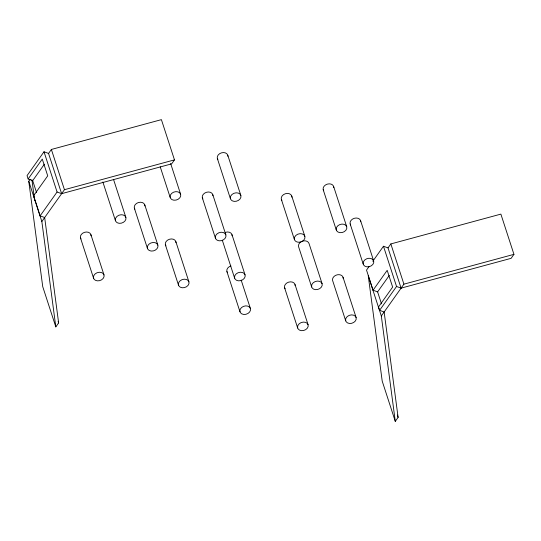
<?xml version="1.0" encoding="UTF-8"?>
<svg xmlns="http://www.w3.org/2000/svg" width="541" height="541" viewBox="0 0 541 541"><rect width="100%" height="100%" fill="white"/><g stroke="black" fill="none" stroke-linecap="round" stroke-linejoin="round"><path stroke-width="0.81" d="M48.548 153.434L51.375 149.458L161.401 119.642L174.479 159.879L171.653 163.855L61.62 193.671L48.548 153.434L44.004 151.764L27.05 175.622L28.139 178.976L32.683 180.647L36.578 192.623M28.139 178.976L42.266 159.095L47.716 175.859L33.589 195.741L40.122 215.859L44.666 217.529L58.631 322.909L55.811 326.886L42.732 286.649L28.768 181.269L30.181 179.281M32.683 180.647L44.376 164.194M40.122 215.859L57.076 192.001L44.004 151.764M55.811 326.886L41.846 221.506L64.447 189.695L174.479 159.879M368.942 266.686L366.521 270.094L373.06 290.213L377.604 291.876L381.5 303.853M372.817 261.229L383.474 246.236L388.019 247.906L401.097 288.137L511.123 258.327L513.95 254.351L500.878 214.114L390.845 243.93L388.019 247.906M373.06 290.213L387.187 270.331L392.638 287.095L378.504 306.977L379.599 310.331L384.144 311.995L398.108 417.382L395.282 421.358L382.21 381.121L368.245 275.734L381.317 315.971L395.282 421.358M377.604 291.876L389.297 275.423M379.599 310.331L396.546 286.473L383.474 246.236M381.317 315.971L403.917 284.16L513.95 254.351M396.546 286.473L401.097 288.137M57.076 192.001L61.62 193.671M390.845 243.93L403.917 284.16M360.604 220.694L373.675 260.931A5.464 4.172 -18 0 1 366.913 266.835A5.464 4.172 -18 0 1 364.803 259.923A5.464 4.172 -18 0 1 373.675 260.931M350.176 223.96L363.248 264.197M333.648 186.517L346.727 226.753A5.464 4.172 -18 0 1 339.958 232.657A5.464 4.172 -18 0 1 337.855 225.746A5.464 4.172 -18 0 1 346.727 226.753M397.337 415.015L398.108 417.382M323.227 189.783L336.299 230.02M343.055 277.323L356.127 317.56A5.464 4.172 -18 0 1 349.364 323.464A5.464 4.172 -18 0 1 347.254 316.553A5.464 4.172 -18 0 1 356.127 317.56M345.706 320.827L332.634 280.59A5.464 4.172 -18 0 1 337.32 274.787A5.464 4.172 -18 0 1 343.19 278.412M322.105 283.741A5.464 4.172 -18 0 0 313.232 282.733A5.464 4.172 -18 0 0 315.335 289.645A5.464 4.172 -18 0 0 322.105 283.741L309.026 243.504A5.464 4.172 -18 0 0 302.602 241.144A5.464 4.172 -18 0 0 298.605 246.77L311.677 287.007M291.775 196.092L304.853 236.329A5.464 4.172 -18 0 1 298.084 242.233A5.464 4.172 -18 0 1 295.981 235.321A5.464 4.172 -18 0 1 304.853 236.329M281.354 199.352L294.426 239.589M295.021 284.519L308.093 324.756A5.464 4.172 -18 0 1 301.33 330.659A5.464 4.172 -18 0 1 299.22 323.748A5.464 4.172 -18 0 1 308.093 324.756M284.6 287.785L297.672 328.022M227.788 155.24L240.86 195.477A5.464 4.172 -18 0 1 234.097 201.38A5.464 4.172 -18 0 1 231.988 194.469A5.464 4.172 -18 0 1 240.86 195.477M217.36 158.506L230.432 198.743M231.981 234.666L245.059 274.902A5.464 4.172 -18 0 1 238.29 280.806A5.464 4.172 -18 0 1 236.187 273.895A5.464 4.172 -18 0 1 245.059 274.902M241.185 280.143L250.415 308.546A5.464 4.172 -18 0 1 243.653 314.449A5.464 4.172 -18 0 1 241.543 307.538A5.464 4.172 -18 0 1 250.415 308.546M212.796 194.672L225.868 234.909A5.464 4.172 -18 0 1 219.105 240.813A5.464 4.172 -18 0 1 216.995 233.901A5.464 4.172 -18 0 1 225.868 234.909M222.331 240.299L234.632 278.169M226.916 271.575L239.988 311.812M202.368 197.938L215.44 238.175M170.645 163.538L180.64 194.307A5.464 4.172 -18 0 1 173.877 200.211A5.464 4.172 -18 0 1 171.768 193.299A5.464 4.172 -18 0 1 180.64 194.307M160.217 166.804L170.219 197.566M175.845 241.617L188.917 281.854A5.464 4.172 -18 0 1 182.155 287.758A5.464 4.172 -18 0 1 180.045 280.847A5.464 4.172 -18 0 1 188.917 281.854M165.418 244.884L178.496 285.121M144.792 204.911L157.864 245.147A5.464 4.172 -18 0 1 151.101 251.051A5.464 4.172 -18 0 1 148.991 244.14A5.464 4.172 -18 0 1 157.864 245.147M134.371 208.177L147.443 248.414M113.563 179.538L125.864 217.408A5.464 4.172 -18 0 1 119.101 223.311A5.464 4.172 -18 0 1 116.991 216.4A5.464 4.172 -18 0 1 125.864 217.408M102.878 182.013L115.443 220.674M90.915 234.686L103.994 274.923A5.464 4.172 -18 0 1 97.224 280.833A5.464 4.172 -18 0 1 95.121 273.915A5.464 4.172 -18 0 1 103.994 274.923M80.494 237.952L93.566 278.189M51.375 149.458L64.447 189.695M28.768 181.269L41.846 221.506M58.124 321.334L58.631 322.909M31.926 179.801L34.698 200.711M350.669 224.934A5.464 4.172 -18 0 1 354.172 218.334A5.464 4.172 -18 0 1 360.739 221.783M281.847 200.332A5.464 4.172 -18 0 1 285.35 193.732A5.464 4.172 -18 0 1 291.917 197.181M285.087 288.759A5.464 4.172 -18 0 1 288.59 282.159A5.464 4.172 -18 0 1 295.156 285.607M225.556 232.305A5.464 4.172 -18 0 1 232.123 235.754M202.861 198.912A5.464 4.172 -18 0 1 206.364 192.312A5.464 4.172 -18 0 1 212.931 195.761M165.911 245.864A5.464 4.172 -18 0 1 169.414 239.264A5.464 4.172 -18 0 1 175.981 242.706M134.858 209.151A5.464 4.172 -18 0 1 138.361 202.55A5.464 4.172 -18 0 1 144.927 205.999M227.409 272.549A5.464 4.172 -18 0 1 230.912 265.949M323.721 190.757A5.464 4.172 -18 0 1 327.224 184.156A5.464 4.172 -18 0 1 333.79 187.605M217.854 159.48A5.464 4.172 -18 0 1 221.357 152.88A5.464 4.172 -18 0 1 227.923 156.329M80.988 238.933A5.464 4.172 -18 0 1 84.491 232.332A5.464 4.172 -18 0 1 91.057 235.775"/></g></svg>
